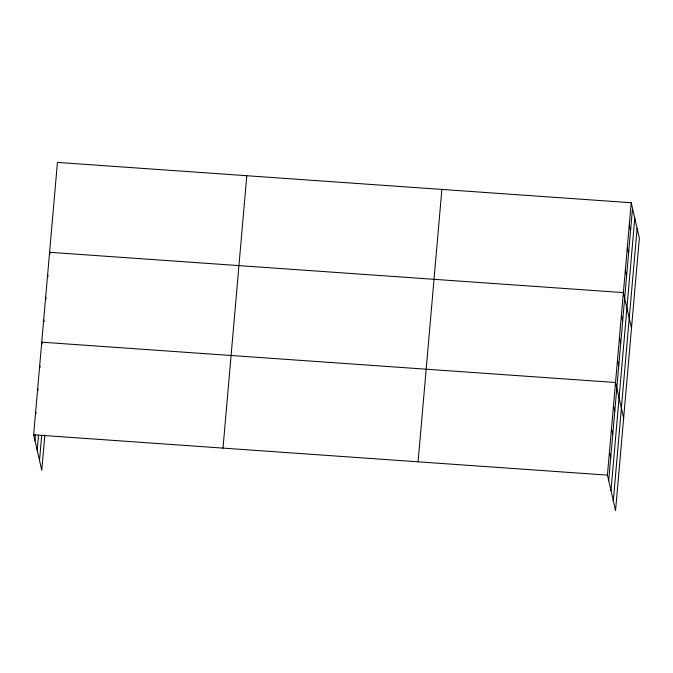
<?xml version="1.0" encoding="UTF-8"?>
<svg xmlns="http://www.w3.org/2000/svg" width="673" height="673" viewBox="0 0 673 673"><rect width="100%" height="100%" fill="white"/><g stroke="black" fill="none" stroke-linecap="round" stroke-linejoin="round"><path stroke-width="1.01" d="M44.847 435.036L41.776 470.267L33.65 434.8L57.441 162.412L631.224 202.733L639.35 238.2L615.559 510.588L607.433 475.121L631.224 202.733M34.937 440.42L35.467 434.379M37.192 450.271L38.512 435.17M39.514 460.416L41.718 435.246M222.999 448.109L246.789 175.72M418.084 461.813L441.875 189.424M608.72 480.741L632.511 208.352M610.975 490.592L634.774 218.203M613.305 500.737L637.095 228.349M33.65 434.8L607.433 475.121M629.263 225.203L630.551 230.822M627.303 247.681L628.59 253.3M625.335 270.151L626.622 275.77M631.501 328.088L623.375 292.62L49.592 252.299L50.021 254.167M621.415 315.09L622.702 320.71M619.446 337.568L620.733 343.188M617.486 360.038L618.773 365.658M623.644 417.975L615.526 382.508L41.743 342.187L42.172 344.063M613.498 405.668L614.785 411.279M611.479 428.819L612.767 434.438M609.46 451.97L610.748 457.59M47.632 274.769L48.061 276.645M45.663 297.239L46.092 299.115M43.703 319.717L44.132 321.585M39.715 365.338L40.144 367.214M37.696 388.489L38.125 390.365M35.669 411.649L36.098 413.516"/></g></svg>
